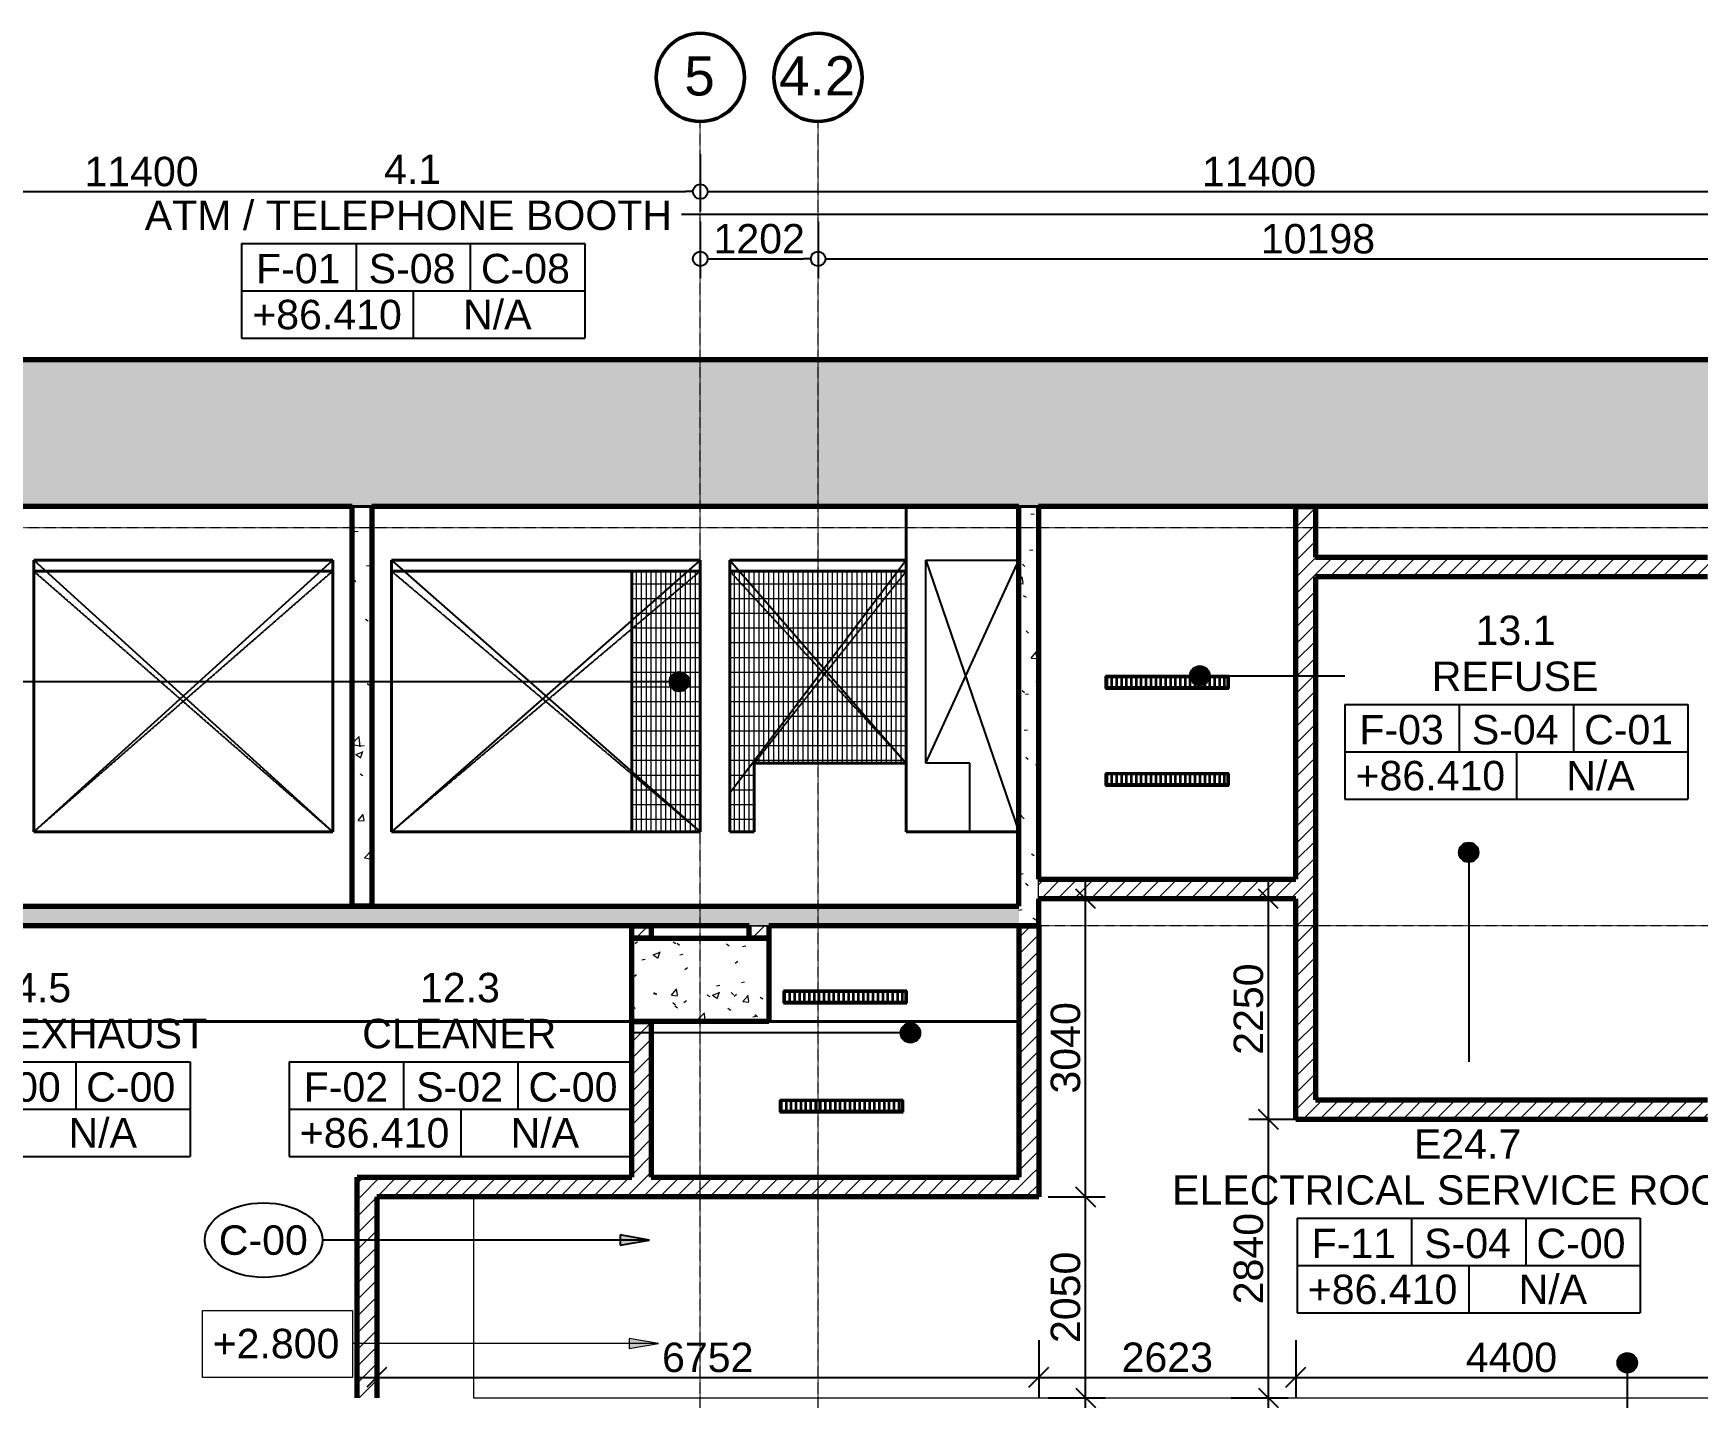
# Model space of a CAD drawing. Header units: millimetres. Extents: x -920222 to -841623, y -18676 to 21298.
# Drawn here: x -876886 to -859907, y 7380 to 21298 of the extents above; entities that cross this region are included whole.
import ezdxf

# ---------------------------------------------------------------- set-up
doc = ezdxf.new("R2010")
doc.units = ezdxf.units.MM
doc.linetypes.add('DPA_Grid _ Level 100', pattern=[10, 5.5, -1.6, 1.3, -1.6])
doc.linetypes.add('DPA_Overhead 100', pattern=[2.75, 1.75, -1])
for name, color, linetype, lineweight in [('_ _ A-DETL-OPENING', 1, 'Continuous', 25), ('A-ANNO-DIMS', 1, 'Continuous', 9), ('A-COLS', 5, 'Continuous', 70), ('A-COLS-E', 1, 'Continuous', 35), ('A-DETL', 1, 'Continuous', 70), ('A-FLOR-E', 2, 'Continuous', 35), ('A-FLOR-OVHD', 2, 'DPA_Overhead 100', 25), ('A-FLOR-PATT', 1, 'Continuous', 35), ('A-ROOM-IDEN', 3, 'Continuous', 25), ('A-ROOM-LINE', 3, 'Continuous', 25), ('A-WALL', 5, 'Continuous', 35), ('A-WALL-PATT', 1, 'Continuous', 35), ('E-LITE-EQPM', 2, 'Continuous', 35), ('G-ANNO-TEXT', 3, 'Continuous', 9), ('S-GRID', 251, 'Continuous', 9), ('S-GRID-IDEN', 3, 'Continuous', 50), ('WALL-E', 2, 'Continuous', 35)]:
    doc.layers.add(name, color=color, linetype=linetype, lineweight=lineweight)
doc.styles.add('Arial', font='arial.ttf', dxfattribs={"height": 400})
doc.styles.add('Arial_2', font='arial.ttf', dxfattribs={"height": 300})
doc.dimstyles.new('DPA-DIM-3_0_C-C', dxfattribs={"dimscale": 304.8, "dimtxt": 306.07782, "dimasz": 0.492126, "dimexe": 0.656168, "dimexo": 0.0625, "dimgap": 0.164042, "dimtad": 1, "dimdec": 0, "dimzin": 0, "dimdsep": 46, "dimtxsty": 'Arial_2', "dimblk1": 'DOTBLANK', "dimblk2": 'DOTBLANK', "dimsah": 1, "dimcen": 0.09, "dimdle": 0.656168, "dimadec": 8, "dimazin": 0, "dimtfac": 1, "dimtdec": 4, "dimtix": 1, "dimtmove": 0, "dimatfit": 3, "dimfxl": 1.312336, "dimfxlon": 1, "dimtvp": 1, "dimtolj": 1, "dimtzin": 0, "dimarcsym": 2})
doc.dimstyles.new('DPA-DIM-3_0_T-T', dxfattribs={"dimscale": 304.8, "dimtxt": 306.07782, "dimasz": 0.656168, "dimexe": 0.656168, "dimexo": 0.0625, "dimgap": 0.164042, "dimtad": 1, "dimdec": 0, "dimzin": 0, "dimdsep": 46, "dimtxsty": 'Arial_2', "dimblk1": 'OBLIQUE', "dimblk2": 'OBLIQUE', "dimsah": 1, "dimcen": 0.09, "dimdle": 0.656168, "dimadec": 8, "dimazin": 0, "dimtfac": 1, "dimtdec": 4, "dimtix": 1, "dimtmove": 0, "dimatfit": 3, "dimfxl": 1.312336, "dimfxlon": 1, "dimtvp": 1, "dimtolj": 1, "dimtzin": 0, "dimarcsym": 2})
pattern_1 = [(50, (0, 0), (728.7365, -63.75582), [76.2, -838.2]), (355, (0, 0), (-140.9716, 764.2276), [60.96, -670.56]), (100.451, (60.7, -5.3), (587.77, 700.46675), [64.76, -712.36]), (46.184, (0, 203.2), (1084.3162, -168.171), [114.3, -1257.3]), (96.636, (90.4, 189.2), (949.6099, 989.7098), [97.14, -1068.54]), (351.184, (0, 203.2), (949.6206, 989.7012), [91.44, -1005.84]), (21, (101.6, 152.4), (606.45787, -409.06057), [76.2, -838.2]), (326, (101.6, 152.4), (247.20834, 736.7529), [60.96, -670.56]), (71.451, (152.14, 118.3), (853.66825, 327.68547), [64.76, -712.36]), (37.5, (0, 0), (12.35469, 338.22012), [33.528, -628.904, 33.528, -647.192, -673.1]), (37.5, (0, 0), (12.35469, 338.22012), [-1343.152, 33.528, -639.572]), (7.5, (0, 0), (267.27887, 400.72213), [33.528, -354.584, 33.528, -613.664, -256.54]), (7.5, (0, 0), (267.27887, 400.72213), [-1035.304, 33.528, -223.012]), (327.5, (-226.57, 0), (542.36333, -22.915345), [33.528, -220.472, 33.528, -758.952, -1051.56]), (327.5, (-226.57, 0), (542.36333, -22.915345), [-1046.48, 33.528, -1018.032]), (317.5, (-328.17, 0), (592.51696, 101.7071), [33.528, -296.672, 33.528, -492.76, -746.76]), (317.5, (-328.17, 0), (592.51696, 101.7071), [-856.488, 33.528, -713.232])]
pattern_2 = [(45, (0, 0), (-84.852814, 84.852814), [])]

# ---------------------------------------------------------------- blocks, each defined once
blk = doc.blocks.new('DPA_AR_LIGHTING_L4 - Standart-18565884-4250-01 ENLARGED CONCOURSE LEVEL - REFLECTED CEILING PLAN - SHEET 1')
at = {"layer": 'E-LITE-EQPM'}
for p, q in [((127, -171), (127, -46)), ((127, -46), (1384, -46)), ((1381, -49), (130, -49)), ((130, -49), (130, -168)), ((130, -168), (130, -49)), ((130, -49), (1381, -49)), ((130, -168), (1381, -168)), ((1381, -168), (130, -168)), ((1374, -56), (137, -56)), ((137, -161), (137, -56)), ((1374, -161), (137, -161)), ((142, -56), (142, -161)), ((192, -56), (192, -161)), ((242, -56), (242, -161)), ((292, -56), (292, -161)), ((342, -56), (342, -161)), ((392, -56), (392, -161)), ((442, -56), (442, -161)), ((492, -56), (492, -161)), ((542, -56), (542, -161)), ((592, -56), (592, -161)), ((642, -56), (642, -161)), ((692, -56), (692, -161)), ((742, -56), (742, -161)), ((792, -56), (792, -161)), ((842, -56), (842, -161)), ((892, -56), (892, -161)), ((942, -56), (942, -161)), ((992, -56), (992, -161)), ((1042, -56), (1374, -56)), ((1042, -56), (1042, -161)), ((1092, -56), (1092, -161)), ((1142, -56), (1142, -161)), ((1192, -56), (1192, -161)), ((1242, -56), (1242, -161)), ((1292, -56), (1292, -161)), ((1342, -56), (1342, -161)), ((1374, -56), (1374, -161)), ((1381, -168), (1381, -49)), ((1381, -49), (1381, -168)), ((1384, -46), (1384, -171)), ((1384, -171), (127, -171))]:
    blk.add_line(p, q, dxfattribs=at)
blk = doc.blocks.new('DPA_AR_LIGHTING_L4 - Standart-18569527-4250-01 ENLARGED CONCOURSE LEVEL - REFLECTED CEILING PLAN - SHEET 1')
at = {"layer": 'E-LITE-EQPM'}
for p, q in [((127, -171), (127, -46)), ((127, -46), (1384, -46)), ((1381, -49), (130, -49)), ((130, -49), (130, -168)), ((130, -168), (130, -49)), ((130, -49), (1381, -49)), ((130, -168), (1381, -168)), ((1381, -168), (130, -168)), ((1374, -56), (137, -56)), ((137, -161), (137, -56)), ((1374, -161), (137, -161)), ((142, -56), (142, -161)), ((192, -56), (192, -161)), ((242, -56), (242, -161)), ((292, -56), (292, -161)), ((342, -56), (342, -161)), ((392, -56), (392, -161)), ((442, -56), (442, -161)), ((492, -56), (492, -161)), ((542, -56), (542, -161)), ((592, -56), (592, -161)), ((642, -56), (642, -161)), ((692, -56), (692, -161)), ((742, -56), (742, -161)), ((792, -56), (792, -161)), ((842, -56), (842, -161)), ((892, -56), (892, -161)), ((942, -56), (942, -161)), ((992, -56), (992, -161)), ((1042, -56), (1374, -56)), ((1042, -56), (1042, -161)), ((1092, -56), (1092, -161)), ((1142, -56), (1142, -161)), ((1192, -56), (1192, -161)), ((1242, -56), (1242, -161)), ((1292, -56), (1292, -161)), ((1342, -56), (1342, -161)), ((1374, -56), (1374, -161)), ((1381, -168), (1381, -49)), ((1381, -49), (1381, -168)), ((1384, -46), (1384, -171)), ((1384, -171), (127, -171))]:
    blk.add_line(p, q, dxfattribs=at)
blk = doc.blocks.new('DPA_Room Tag Box - Standard-4486259-4250-01 ENLARGED CONCOURSE LEVEL - REFLECTED CEILING PLAN - SHEET 1')
at = {"layer": 'A-ROOM-LINE'}
for p, q in [((-17.5, -2.94), (-17.5, -12.6)), ((-17.5, -2.94), (17.5, -2.94)), ((-5.83, -2.94), (-5.83, -7.77)), ((5.83, -2.94), (5.83, -7.77)), ((17.5, -2.94), (17.5, -12.6)), ((-17.5, -7.77), (17.5, -7.77)), ((0, -7.77), (0, -12.6)), ((-17.5, -12.6), (17.5, -12.6))]:
    blk.add_line(p, q, dxfattribs=at)
blk = doc.blocks.new('DPA_TAG Room-Ceiling - STANDARD-8527542-4250-01 ENLARGED CONCOURSE LEVEL - REFLECTED CEILING PLAN - SHEET 1')
at = {"layer": 'A-ROOM-IDEN'}
blk.add_ellipse((0, 0), major_axis=(-6, 0), ratio=0.633333, dxfattribs=at)
blk = doc.blocks.new('Grid - 100 Scale-2291345-4250-01 ENLARGED CONCOURSE LEVEL - REFLECTED CEILING PLAN - SHEET 1')
at = {"layer": 'S-GRID-IDEN'}
blk.add_circle((0, 0), 4.5, dxfattribs=at)
blk = doc.blocks.new('_DotBlank')
at = {"color": 0, "linetype": 'ByBlock', "lineweight": -2}
blk.add_line((-0.5, 0), (-1, 0), dxfattribs=at)
blk.add_circle((0, 0), 0.5, dxfattribs=at)
blk = doc.blocks.new('*D294')
at = {"layer": 'A-ANNO-DIMS', "color": 0, "lineweight": -2, "transparency": 16777216}
for p, q in [((22800, 16485), (22800, 15904)), ((34200, 16485), (34200, 15904)), ((22950, 16104), (34050, 16104))]:
    blk.add_line(p, q, dxfattribs=at)
at = {"layer": 'Defpoints', "color": 0, "transparency": 16777216}
for p in [(22800, 16504), (34200, 16504), (34200, 16104)]:
    blk.add_point(p, dxfattribs=at)
at = {"layer": 'A-ANNO-DIMS', "color": 0, "lineweight": -2, "transparency": 16777216, "xscale": 150, "yscale": 150, "zscale": 150, "rotation": 180}
blk.add_blockref('_DotBlank', (22800, 16104), dxfattribs=at)
at = {"layer": 'A-ANNO-DIMS', "color": 0, "lineweight": -2, "transparency": 16777216, "xscale": 150, "yscale": 150, "zscale": 150}
blk.add_blockref('_DotBlank', (34200, 16104), dxfattribs=at)
at = {"layer": 'A-ANNO-DIMS', "color": 0, "transparency": 16777216, "insert": (28500, 16307), "char_height": 300, "width": 1384.41, "attachment_point": 5, "style": 'Arial_2'}
blk.add_mtext('\\A1;11400', dxfattribs=at)
blk = doc.blocks.new('*D295')
at = {"layer": 'A-ANNO-DIMS', "color": 0, "lineweight": -2, "transparency": 16777216}
for p, q in [((34200, 16485), (34200, 15904)), ((45600, 16485), (45600, 15904)), ((34350, 16104), (45450, 16104))]:
    blk.add_line(p, q, dxfattribs=at)
at = {"layer": 'Defpoints', "color": 0, "transparency": 16777216}
for p in [(34200, 16504), (45600, 16504), (45600, 16104)]:
    blk.add_point(p, dxfattribs=at)
at = {"layer": 'A-ANNO-DIMS', "color": 0, "lineweight": -2, "transparency": 16777216, "xscale": 150, "yscale": 150, "zscale": 150, "rotation": 180}
blk.add_blockref('_DotBlank', (34200, 16104), dxfattribs=at)
at = {"layer": 'A-ANNO-DIMS', "color": 0, "lineweight": -2, "transparency": 16777216, "xscale": 150, "yscale": 150, "zscale": 150}
blk.add_blockref('_DotBlank', (45600, 16104), dxfattribs=at)
at = {"layer": 'A-ANNO-DIMS', "color": 0, "transparency": 16777216, "insert": (39900, 16307), "char_height": 300, "width": 1384.41, "attachment_point": 5, "style": 'Arial_2'}
blk.add_mtext('\\A1;11400', dxfattribs=at)
blk = doc.blocks.new('_Oblique')
at = {"color": 0, "linetype": 'ByBlock', "lineweight": -2}
blk.add_line((-0.5, -0.5), (0.5, 0.5), dxfattribs=at)
blk = doc.blocks.new('*D315')
at = {"layer": 'A-ANNO-DIMS', "color": 0, "lineweight": -2, "transparency": 16777216}
for p, q in [((30900, 4389), (30900, 3808)), ((37652, 4389), (37652, 3808)), ((30700, 4008), (37852, 4008))]:
    blk.add_line(p, q, dxfattribs=at)
at = {"layer": 'Defpoints', "color": 0, "transparency": 16777216}
for p in [(30900, 4408), (37652, 4408), (37652, 4008)]:
    blk.add_point(p, dxfattribs=at)
at = {"layer": 'A-ANNO-DIMS', "color": 0, "lineweight": -2, "transparency": 16777216, "xscale": 200, "yscale": 200, "zscale": 200, "rotation": 180}
blk.add_blockref('_Oblique', (30900, 4008), dxfattribs=at)
at = {"layer": 'A-ANNO-DIMS', "color": 0, "lineweight": -2, "transparency": 16777216, "xscale": 200, "yscale": 200, "zscale": 200}
blk.add_blockref('_Oblique', (37652, 4008), dxfattribs=at)
at = {"layer": 'A-ANNO-DIMS', "color": 0, "transparency": 16777216, "insert": (34276, 4211), "char_height": 300, "width": 1107.53, "attachment_point": 5, "style": 'Arial_2'}
blk.add_mtext('\\A1;6752', dxfattribs=at)
blk = doc.blocks.new('*D316')
at = {"layer": 'A-ANNO-DIMS', "color": 0, "lineweight": -2, "transparency": 16777216}
for p, q in [((37652, 4389), (37652, 3808)), ((40275, 4389), (40275, 3808)), ((37452, 4008), (40475, 4008))]:
    blk.add_line(p, q, dxfattribs=at)
at = {"layer": 'Defpoints', "color": 0, "transparency": 16777216}
for p in [(37652, 4408), (40275, 4408), (40275, 4008)]:
    blk.add_point(p, dxfattribs=at)
at = {"layer": 'A-ANNO-DIMS', "color": 0, "lineweight": -2, "transparency": 16777216, "xscale": 200, "yscale": 200, "zscale": 200, "rotation": 180}
blk.add_blockref('_Oblique', (37652, 4008), dxfattribs=at)
at = {"layer": 'A-ANNO-DIMS', "color": 0, "lineweight": -2, "transparency": 16777216, "xscale": 200, "yscale": 200, "zscale": 200}
blk.add_blockref('_Oblique', (40275, 4008), dxfattribs=at)
at = {"layer": 'A-ANNO-DIMS', "color": 0, "transparency": 16777216, "insert": (38964, 4212), "char_height": 300, "width": 1107.53, "attachment_point": 5, "style": 'Arial_2'}
blk.add_mtext('\\A1;2623', dxfattribs=at)
blk = doc.blocks.new('*D317')
at = {"layer": 'A-ANNO-DIMS', "color": 0, "lineweight": -2, "transparency": 16777216}
for p, q in [((40275, 4389), (40275, 3808)), ((44675, 4389), (44675, 3808)), ((40075, 4008), (44875, 4008))]:
    blk.add_line(p, q, dxfattribs=at)
at = {"layer": 'Defpoints', "color": 0, "transparency": 16777216}
for p in [(40275, 4408), (44675, 4408), (44675, 4008)]:
    blk.add_point(p, dxfattribs=at)
at = {"layer": 'A-ANNO-DIMS', "color": 0, "lineweight": -2, "transparency": 16777216, "xscale": 200, "yscale": 200, "zscale": 200, "rotation": 180}
blk.add_blockref('_Oblique', (40275, 4008), dxfattribs=at)
at = {"layer": 'A-ANNO-DIMS', "color": 0, "lineweight": -2, "transparency": 16777216, "xscale": 200, "yscale": 200, "zscale": 200}
blk.add_blockref('_Oblique', (44675, 4008), dxfattribs=at)
at = {"layer": 'A-ANNO-DIMS', "color": 0, "transparency": 16777216, "insert": (42475, 4211), "char_height": 300, "width": 1107.53, "attachment_point": 5, "style": 'Arial_2'}
blk.add_mtext('\\A1;4400', dxfattribs=at)
blk = doc.blocks.new('*D328')
at = {"layer": 'A-ANNO-DIMS', "color": 0, "lineweight": -2, "transparency": 16777216}
for p, q in [((34200, 15799), (34200, 15218)), ((35402, 15799), (35402, 15218)), ((34350, 15418), (35252, 15418))]:
    blk.add_line(p, q, dxfattribs=at)
at = {"layer": 'Defpoints', "color": 0, "transparency": 16777216}
for p in [(34200, 15818), (35402, 15818), (35402, 15418)]:
    blk.add_point(p, dxfattribs=at)
at = {"layer": 'A-ANNO-DIMS', "color": 0, "lineweight": -2, "transparency": 16777216, "xscale": 150, "yscale": 150, "zscale": 150, "rotation": 180}
blk.add_blockref('_DotBlank', (34200, 15418), dxfattribs=at)
at = {"layer": 'A-ANNO-DIMS', "color": 0, "lineweight": -2, "transparency": 16777216, "xscale": 150, "yscale": 150, "zscale": 150}
blk.add_blockref('_DotBlank', (35402, 15418), dxfattribs=at)
at = {"layer": 'A-ANNO-DIMS', "color": 0, "transparency": 16777216, "insert": (34801, 15621), "char_height": 300, "width": 1107.53, "attachment_point": 5, "style": 'Arial_2'}
blk.add_mtext('\\A1;1202', dxfattribs=at)
blk = doc.blocks.new('*D329')
at = {"layer": 'A-ANNO-DIMS', "color": 0, "lineweight": -2, "transparency": 16777216}
for p, q in [((35402, 15799), (35402, 15218)), ((45600, 15799), (45600, 15218)), ((35552, 15418), (45450, 15418))]:
    blk.add_line(p, q, dxfattribs=at)
at = {"layer": 'Defpoints', "color": 0, "transparency": 16777216}
for p in [(35402, 15818), (45600, 15818), (45600, 15418)]:
    blk.add_point(p, dxfattribs=at)
at = {"layer": 'A-ANNO-DIMS', "color": 0, "lineweight": -2, "transparency": 16777216, "xscale": 150, "yscale": 150, "zscale": 150, "rotation": 180}
blk.add_blockref('_DotBlank', (35402, 15418), dxfattribs=at)
at = {"layer": 'A-ANNO-DIMS', "color": 0, "lineweight": -2, "transparency": 16777216, "xscale": 150, "yscale": 150, "zscale": 150}
blk.add_blockref('_DotBlank', (45600, 15418), dxfattribs=at)
at = {"layer": 'A-ANNO-DIMS', "color": 0, "transparency": 16777216, "insert": (40501, 15621), "char_height": 300, "width": 1384.41, "attachment_point": 5, "style": 'Arial_2'}
blk.add_mtext('\\A1;10198', dxfattribs=at)
blk = doc.blocks.new('*D335')
at = {"layer": 'A-ANNO-DIMS', "color": 0, "lineweight": -2, "transparency": 16777216}
for p, q in [((39996, 3600), (39996, 6840)), ((40377, 6640), (39796, 6640)), ((39615, 3800), (40196, 3800))]:
    blk.add_line(p, q, dxfattribs=at)
at = {"layer": 'Defpoints', "color": 0, "transparency": 16777216}
for p in [(39996, 6640), (40396, 6640), (39596, 3800)]:
    blk.add_point(p, dxfattribs=at)
at = {"layer": 'A-ANNO-DIMS', "color": 0, "lineweight": -2, "transparency": 16777216, "xscale": 200, "yscale": 200, "zscale": 200}
for p, rotation in [((39996, 6640), 90), ((39996, 3800), 270)]:
    blk.add_blockref('_Oblique', p, dxfattribs=dict(at, rotation=rotation))
at = {"layer": 'A-ANNO-DIMS', "color": 0, "transparency": 16777216, "insert": (39793, 5220), "char_height": 300, "width": 1107.53, "attachment_point": 5, "rotation": 90, "style": 'Arial_2'}
blk.add_mtext('\\A1;2840', dxfattribs=at)
blk = doc.blocks.new('*D336')
at = {"layer": 'A-ANNO-DIMS', "color": 0, "lineweight": -2, "transparency": 16777216}
for p, q in [((39996, 6440), (39996, 9090)), ((39615, 8890), (40196, 8890)), ((40377, 6640), (39796, 6640))]:
    blk.add_line(p, q, dxfattribs=at)
at = {"layer": 'Defpoints', "color": 0, "transparency": 16777216}
for p in [(39596, 8890), (39996, 8890), (40396, 6640)]:
    blk.add_point(p, dxfattribs=at)
at = {"layer": 'A-ANNO-DIMS', "color": 0, "lineweight": -2, "transparency": 16777216, "xscale": 200, "yscale": 200, "zscale": 200}
for p, rotation in [((39996, 8890), 90), ((39996, 6640), 270)]:
    blk.add_blockref('_Oblique', p, dxfattribs=dict(at, rotation=rotation))
at = {"layer": 'A-ANNO-DIMS', "color": 0, "transparency": 16777216, "insert": (39793, 7765), "char_height": 300, "width": 1107.53, "attachment_point": 5, "rotation": 90, "style": 'Arial_2'}
blk.add_mtext('\\A1;2250', dxfattribs=at)
blk = doc.blocks.new('*D337')
at = {"layer": 'A-ANNO-DIMS', "color": 0, "lineweight": -2, "transparency": 16777216}
for p, q in [((38130, 3600), (38130, 6050)), ((37749, 5850), (38330, 5850)), ((37749, 3800), (38330, 3800))]:
    blk.add_line(p, q, dxfattribs=at)
at = {"layer": 'Defpoints', "color": 0, "transparency": 16777216}
for p in [(37730, 5850), (38130, 5850), (37730, 3800)]:
    blk.add_point(p, dxfattribs=at)
at = {"layer": 'A-ANNO-DIMS', "color": 0, "lineweight": -2, "transparency": 16777216, "xscale": 200, "yscale": 200, "zscale": 200}
for p, rotation in [((38130, 5850), 90), ((38130, 3800), 270)]:
    blk.add_blockref('_Oblique', p, dxfattribs=dict(at, rotation=rotation))
at = {"layer": 'A-ANNO-DIMS', "color": 0, "transparency": 16777216, "insert": (37927, 4825), "char_height": 300, "width": 1107.53, "attachment_point": 5, "rotation": 90, "style": 'Arial_2'}
blk.add_mtext('\\A1;2050', dxfattribs=at)
blk = doc.blocks.new('*D338')
at = {"layer": 'A-ANNO-DIMS', "color": 0, "lineweight": -2, "transparency": 16777216}
for p, q in [((38130, 5650), (38130, 9090)), ((37749, 8890), (38330, 8890)), ((37749, 5850), (38330, 5850))]:
    blk.add_line(p, q, dxfattribs=at)
at = {"layer": 'Defpoints', "color": 0, "transparency": 16777216}
for p in [(37730, 8890), (38130, 8890), (37730, 5850)]:
    blk.add_point(p, dxfattribs=at)
at = {"layer": 'A-ANNO-DIMS', "color": 0, "lineweight": -2, "transparency": 16777216, "xscale": 200, "yscale": 200, "zscale": 200}
for p, rotation in [((38130, 8890), 90), ((38130, 5850), 270)]:
    blk.add_blockref('_Oblique', p, dxfattribs=dict(at, rotation=rotation))
at = {"layer": 'A-ANNO-DIMS', "color": 0, "transparency": 16777216, "insert": (37927, 7370), "char_height": 300, "width": 1107.53, "attachment_point": 5, "rotation": 90, "style": 'Arial_2'}
blk.add_mtext('\\A1;3040', dxfattribs=at)
blk = doc.blocks.new('*U290')
at = {"layer": '_ _ A-DETL-OPENING'}
for p, q in [((27400, 12343), (27400, 9573)), ((30450, 12343), (27400, 9573)), ((27400, 12343), (30450, 9573)), ((27400, 12343), (30450, 12343)), ((30450, 12343), (30450, 9573)), ((34200, 12343), (31050, 9573)), ((31050, 12343), (34200, 9573)), ((31050, 9573), (31050, 12343)), ((31050, 12343), (34200, 12343)), ((34200, 9573), (34200, 12343)), ((34200, 9573), (34200, 12233)), ((34500, 9968.7), (34500, 12343)), ((34500, 12343), (36300, 12343)), ((36300, 12343), (34500, 9968.7)), ((34500, 12343), (36300, 10273)), ((36300, 12343), (36300, 10273)), ((36500, 10273), (36500, 12343)), ((36500, 12343), (37450, 12343)), ((36500, 10273), (37450, 12343)), ((36500, 12343), (37450, 9573)), ((37450, 12343), (37450, 9573)), ((36950, 10273), (36500, 10273)), ((36950, 9573), (36950, 10273)), ((30450, 9573), (27400, 9573)), ((34200, 9573), (31050, 9573)), ((34750, 9573), (34500, 9573)), ((34750, 9573), (34500, 9573)), ((37450, 9573), (36950, 9573))]:
    blk.add_line(p, q, dxfattribs=at)
at = {"layer": 'A-DETL', "lineweight": 9}
for p, q in [((40275, 8890), (37652, 8890)), ((37652, 8890), (37652, 5850)), ((40275, 6640), (40275, 8890)), ((44675, 6640), (40275, 6640)), ((31885, 5850), (31885, 3801.4)), ((37652, 5850), (31885, 5850)), ((31885, 3801.4), (51075, 3801.4))]:
    blk.add_line(p, q, dxfattribs=at)
at = {"layer": 'S-GRID', "linetype": 'DPA_Grid _ Level 100'}
for p, q in [((34200, -21404), (34200, 16818.7)), ((35401.9, -21404), (35401.9, 16818.7)), ((58127.3, 12673), (-14589.5, 12673)), ((58127.3, 8615), (-14589.5, 8615))]:
    blk.add_line(p, q, dxfattribs=at)
at = {"layer": 'S-GRID-IDEN', "xscale": 99.99999999999993, "yscale": 99.99999999999993, "zscale": 99.99999999999993}
for p in [(34200, 17268.7), (35401.9, 17268.7)]:
    blk.add_blockref('Grid - 100 Scale-2291345-4250-01 ENLARGED CONCOURSE LEVEL - REFLECTED CEILING PLAN - SHEET 1', p, dxfattribs=at)
at = {"layer": 'S-GRID-IDEN', "lineweight": 9, "char_height": 400, "attachment_point": 1, "style": 'Arial'}
for s, insert, width in [('4.2', (35004.1, 17484.6), 945.991), ('5', (34036.7, 17484.6), 376.793)]:
    blk.add_mtext(s, dxfattribs=dict(at, insert=insert, width=width))
at = {"layer": 'A-ANNO-DIMS'}
for base, p1, p2, dimstyle, override, picture, middle in [((34200, 16104.3), (22800, 16504.3), (34200, 16504.3), 'DPA-DIM-3_0_C-C', {"dimpost": '<>', "dimfxl": 11400}, '*D294', (28500, 16307.4)), ((45600, 16104.3), (34200, 16504.3), (45600, 16504.3), 'DPA-DIM-3_0_C-C', {"dimpost": '<>', "dimfxl": 11400}, '*D295', (39900, 16307.4)), ((35401.9, 15417.9), (34200, 15817.9), (35401.9, 15817.9), 'DPA-DIM-3_0_C-C', {"dimpost": '<>', "dimfxl": 1201.861185}, '*D328', (34800.9, 15621)), ((45600, 15417.9), (35401.9, 15817.9), (45600, 15817.9), 'DPA-DIM-3_0_C-C', {"dimpost": '<>', "dimfxl": 10198.138815}, '*D329', (40500.9, 15621)), ((37652, 4008.2), (30900, 4408.2), (37652, 4408.2), 'DPA-DIM-3_0_T-T', {"dimpost": '<>', "dimfxl": 6751.999993}, '*D315', (34276, 4211.4)), ((40275, 4008.2), (37652, 4408.2), (40275, 4408.2), 'DPA-DIM-3_0_T-T', {"dimpost": '<>', "dimfxl": 2623.000007}, '*D316', (38963.5, 4211.5)), ((44675, 4008.2), (40275, 4408.2), (44675, 4408.2), 'DPA-DIM-3_0_T-T', {"dimpost": '<>', "dimfxl": 4400}, '*D317', (42475, 4211.4))]:
    dim = blk.add_linear_dim(base=base, p1=p1, p2=p2, dimstyle=dimstyle, override=override, dxfattribs=at)
    dim.commit()
    dim.dimension.update_dxf_attribs({"geometry": picture, "text_midpoint": middle})
for base, p1, p2, override, picture, middle in [((38130, 8890), (37730, 5850), (37730, 8890), {"dimpost": '<>', "dimfxl": 3040}, '*D338', (37926.8, 7370)), ((39996.4, 8890), (40396.4, 6640), (39596.4, 8890), {"dimpost": '<>', "dimfxl": 2387.990787}, '*D336', (39793.2, 7765)), ((39996.4, 6640), (39596.4, 3800), (40396.4, 6640), {"dimpost": '<>', "dimfxl": 2950.525377}, '*D335', (39793.2, 5220)), ((38130, 5850), (37730, 3800), (37730, 5850), {"dimpost": '<>', "dimfxl": 2050}, '*D337', (37926.9, 4825))]:
    dim = blk.add_linear_dim(base=base, p1=p1, p2=p2, angle=90, dimstyle='DPA-DIM-3_0_T-T', override=override, dxfattribs=at)
    dim.commit()
    dim.dimension.update_dxf_attribs({"geometry": picture, "text_midpoint": middle})

msp = doc.modelspace()

# ---------------------------------------------------------------- hatches: boundary and pattern name
at = {"layer": 'A-COLS-E', "lineweight": 9}
h = msp.add_hatch(dxfattribs=at)
h.set_pattern_fill('FP_1', color=256, style=0, pattern_type=2)
h.set_pattern_definition(pattern_1)
h.paths.add_polyline_path([(-869382, 11219), (-869382, 12069), (-870782, 12069), (-870782, 11219)])
at = {"layer": 'A-FLOR-PATT', "lineweight": 9}
h = msp.add_hatch(dxfattribs=at)
h.set_pattern_fill('FP_13', color=256, style=0, pattern_type=2)
h.set_pattern_definition([(270, (-869382.374, 14482.02), (-50, -3e-15), []), (180, (-869382.37, 14482.02), (2e-14, 150), [])])
h.paths.add_polyline_path([(-869532, 13152), (-869532, 13852), (-867982, 13852), (-867982, 15812), (-869782, 15812), (-869782, 13152)])
h.paths.add_polyline_path([(-870082, 13152), (-870082, 15812), (-870782, 15812), (-870782, 13152), (-870770, 13152)])
at = {"layer": 'A-ROOM-IDEN'}
h = msp.add_hatch(color=256, dxfattribs=at)
edge = h.paths.add_edge_path()
edge.add_arc((-870296, 14684), 100, 0, 360)
h = msp.add_hatch(color=256, dxfattribs=at)
edge = h.paths.add_edge_path()
edge.add_arc((-864986, 14745), 100, 0, 360)
h = msp.add_hatch(color=256, dxfattribs=at)
edge = h.paths.add_edge_path()
edge.add_arc((-862243, 12943), 100, 0, 360)
h = msp.add_hatch(color=256, dxfattribs=at)
edge = h.paths.add_edge_path()
edge.add_arc((-867938, 11101), 100, 0, 360)
msp.add_hatch(color=256, dxfattribs=at).paths.add_polyline_path([(-870599, 8988), (-870899, 9041), (-870899, 8935)])
h = msp.add_hatch(color=256, dxfattribs=at)
edge = h.paths.add_edge_path()
edge.add_arc((-860626, 7736), 100, 0, 360)
at = {"layer": 'A-WALL-PATT', "lineweight": 9}
h = msp.add_hatch(dxfattribs=at)
h.set_pattern_fill('FP_1', color=256, style=0, pattern_type=2)
h.set_pattern_definition(pattern_1)
h.paths.add_polyline_path([(-847407, 16472), (-847407, 17972), (-895025, 17972), (-895025, 16472), (-848317, 16472)])
h = msp.add_hatch(dxfattribs=at)
h.set_pattern_fill('FP_1', color=256, style=0, pattern_type=2)
h.set_pattern_definition(pattern_1)
h.paths.add_polyline_path([(-873632, 12394), (-873432, 12394), (-873432, 16472), (-873632, 16472), (-873632, 14383)])
h = msp.add_hatch(dxfattribs=at)
h.set_pattern_fill('FP_1', color=256, style=0, pattern_type=2)
h.set_pattern_definition(pattern_1)
h.paths.add_polyline_path([(-866632, 12194), (-866632, 16472), (-866832, 16472), (-866832, 12194)])
h = msp.add_hatch(dxfattribs=at)
h.set_pattern_fill('FP_2', color=256, style=0, pattern_type=2)
h.set_pattern_definition(pattern_2)
h.paths.add_polyline_path([(-864007, 10219), (-863807, 10219), (-863807, 16472), (-864007, 16472), (-864007, 11725)])
h = msp.add_hatch(dxfattribs=at)
h.set_pattern_fill('FP_2', color=256, style=0, pattern_type=2)
h.set_pattern_definition(pattern_2)
h.paths.add_polyline_path([(-849427, 15754), (-849427, 15954), (-863807, 15954), (-863807, 15754), (-849627, 15754)])
h = msp.add_hatch(dxfattribs=at)
h.set_pattern_fill('FP_2', color=256, style=0, pattern_type=2)
h.set_pattern_definition(pattern_2)
h.paths.add_polyline_path([(-864007, 12469), (-864007, 12669), (-866632, 12669), (-866632, 12469), (-865881, 12469)])
h = msp.add_hatch(dxfattribs=at)
h.set_pattern_fill('FP_1', color=256, style=0, pattern_type=2)
h.set_pattern_definition(pattern_1)
h.paths.add_polyline_path([(-866832, 12194), (-866832, 12394), (-895025, 12394), (-895025, 12194), (-868076, 12194)])
h = msp.add_hatch(dxfattribs=at)
h.set_pattern_fill('FP_2', color=256, style=0, pattern_type=2)
h.set_pattern_definition(pattern_2)
h.paths.add_polyline_path([(-870582, 12069), (-870582, 12194), (-870782, 12194), (-870782, 12069)])
h = msp.add_hatch(dxfattribs=at)
h.set_pattern_fill('FP_2', color=256, style=0, pattern_type=2)
h.set_pattern_definition(pattern_2)
h.paths.add_polyline_path([(-869382, 12069), (-869382, 12194), (-869582, 12194), (-869582, 12069)])
h = msp.add_hatch(dxfattribs=at)
h.set_pattern_fill('FP_2', color=256, style=0, pattern_type=2)
h.set_pattern_definition(pattern_2)
h.paths.add_polyline_path([(-866630, 9629), (-866630, 12194), (-866830, 12194), (-866830, 9629)])
h = msp.add_hatch(dxfattribs=at)
h.set_pattern_fill('FP_2', color=256, style=0, pattern_type=2)
h.set_pattern_definition(pattern_2)
h.paths.add_polyline_path([(-870582, 9629), (-870582, 11219), (-870782, 11219), (-870782, 9629)])
h = msp.add_hatch(dxfattribs=at)
h.set_pattern_fill('FP_2', color=256, style=0, pattern_type=2)
h.set_pattern_definition(pattern_2)
h.paths.add_polyline_path([(-859807, 10219), (-859807, 10419), (-863807, 10419), (-863807, 10219), (-863685, 10219)])
h = msp.add_hatch(dxfattribs=at)
h.set_pattern_fill('FP_2', color=256, style=0, pattern_type=2)
h.set_pattern_definition(pattern_2)
h.paths.add_polyline_path([(-866630, 9429), (-866630, 9629), (-873582, 9629), (-873582, 9429), (-868076, 9429)])
h = msp.add_hatch(dxfattribs=at)
h.set_pattern_fill('FP_2', color=256, style=0, pattern_type=2)
h.set_pattern_definition(pattern_2)
h.paths.add_polyline_path([(-873382, 7379), (-873382, 9429), (-873582, 9429), (-873582, 7379)])
at = {"layer": 'G-ANNO-TEXT'}
msp.add_hatch(color=7, dxfattribs=at).paths.add_polyline_path([(-870509, 7933), (-870809, 7986), (-870809, 7881)])

# ---------------------------------------------------------------- linework, layer by layer
at = {"layer": 'A-COLS'}
for p, q in [((-870782, 11219), (-870782, 12069)), ((-870782, 12069), (-869382, 12069)), ((-869382, 12069), (-869382, 11219)), ((-869382, 11219), (-870782, 11219))]:
    msp.add_line(p, q, dxfattribs=at)
at = {"layer": 'A-FLOR-E'}
for p, q in [((-895025, 16472), (-866630, 16472)), ((-866630, 16472), (-895025, 16472)), ((-867982, 13152), (-867982, 16472)), ((-867982, 16472), (-866832, 16472)), ((-866832, 16472), (-867982, 16472)), ((-867982, 16472), (-867982, 13152)), ((-866832, 16472), (-866832, 13152)), ((-866832, 13152), (-866832, 16472)), ((-866630, 16472), (-866630, 12669)), ((-866630, 12669), (-866630, 16472)), ((-873832, 15922), (-876882, 15922)), ((-876882, 15922), (-876882, 13152)), ((-876882, 13152), (-876882, 15922)), ((-876882, 15922), (-873832, 15922)), ((-873832, 13152), (-873832, 15922)), ((-873832, 15922), (-873832, 13152)), ((-870082, 15922), (-873232, 15922)), ((-873232, 15922), (-873232, 13152)), ((-873232, 15922), (-870082, 15922)), ((-873232, 13152), (-873232, 15922)), ((-870782, 15812), (-870082, 15812)), ((-870782, 13152), (-870782, 15812)), ((-870782, 15812), (-870782, 13152)), ((-870082, 15812), (-870782, 15812)), ((-870082, 13152), (-870082, 15922)), ((-870082, 15922), (-870082, 13152)), ((-867982, 15922), (-869782, 15922)), ((-869782, 15922), (-869782, 13152)), ((-869782, 13152), (-869782, 15922)), ((-869782, 15922), (-867982, 15922)), ((-869782, 15812), (-867982, 15812)), ((-867982, 15812), (-869782, 15812)), ((-867982, 13852), (-867982, 15922)), ((-867982, 15922), (-867982, 13852)), ((-867982, 15812), (-867982, 13852)), ((-867982, 13852), (-867982, 15812)), ((-866832, 13152), (-866832, 15922)), ((-866832, 15922), (-866832, 13152)), ((-869532, 13152), (-869532, 13852)), ((-869532, 13852), (-867982, 13852)), ((-867982, 13852), (-869532, 13852)), ((-869532, 13852), (-869532, 13152)), ((-867982, 13852), (-869532, 13852)), ((-869532, 13852), (-869532, 13152)), ((-869532, 13152), (-869532, 13852)), ((-869532, 13852), (-867982, 13852)), ((-869532, 13152), (-869532, 13852)), ((-869532, 13852), (-867982, 13852)), ((-867982, 13852), (-869532, 13852)), ((-869532, 13852), (-869532, 13152)), ((-876882, 13152), (-873832, 13152)), ((-873832, 13152), (-876882, 13152)), ((-873232, 13152), (-870082, 13152)), ((-870082, 13152), (-873232, 13152)), ((-870082, 13152), (-870782, 13152)), ((-870782, 13152), (-870082, 13152)), ((-869532, 13152), (-869782, 13152)), ((-869782, 13152), (-869532, 13152)), ((-869782, 13152), (-869532, 13152)), ((-869532, 13152), (-869782, 13152)), ((-866832, 13152), (-867982, 13152)), ((-867982, 13152), (-866832, 13152)), ((-867332, 13152), (-866832, 13152)), ((-866832, 13152), (-867332, 13152)), ((-866630, 12469), (-866630, 11219)), ((-866630, 11219), (-866630, 12469)), ((-866830, 11219), (-895025, 11219)), ((-895025, 11219), (-866830, 11219))]:
    msp.add_line(p, q, dxfattribs=at)
at = {"layer": 'A-FLOR-OVHD', "color": 8}
for p, q in [((-876882, 15812), (-873832, 15812)), ((-876882, 15812), (-876882, 13152)), ((-873832, 15812), (-876882, 13152)), ((-876882, 15812), (-873832, 13152)), ((-873832, 15812), (-873832, 13152)), ((-870082, 15812), (-873232, 13152)), ((-873232, 15812), (-870082, 13152)), ((-873232, 13152), (-873232, 15812)), ((-873232, 15812), (-870082, 15812)), ((-869782, 15812), (-867982, 13852)), ((-869782, 15812), (-867982, 15812)), ((-869782, 13152), (-869782, 15812)), ((-867982, 15812), (-869532, 13852)), ((-867982, 15812), (-867982, 13852)), ((-869532, 13852), (-867982, 13852)), ((-869532, 13152), (-869532, 13852)), ((-873832, 13152), (-876882, 13152)), ((-870082, 13152), (-873232, 13152))]:
    msp.add_line(p, q, dxfattribs=at)
at = {"layer": 'A-ROOM-IDEN'}
for p, q in [((-846968, 19448), (-870272, 19448)), ((-870296, 14684), (-878805, 14684)), ((-864986, 14745), (-863507, 14745)), ((-862243, 12943), (-862243, 10805)), ((-867938, 11101), (-870776, 11101)), ((-870599, 8988), (-870899, 9041)), ((-870899, 9041), (-870899, 8935)), ((-870599, 8988), (-873936, 8988)), ((-870899, 8935), (-870599, 8988)), ((-860626, 7736), (-860626, -11823))]:
    msp.add_line(p, q, dxfattribs=at)
for centre in [(-870296, 14684), (-864986, 14745), (-862243, 12943), (-867938, 11101), (-860626, 7736)]:
    msp.add_circle(centre, 100, dxfattribs=at)
at = {"layer": 'A-WALL', "color": 7, "lineweight": 70}
for p, q in [((-895025, 17972), (-847407, 17972)), ((-873632, 16472), (-895025, 16472)), ((-873632, 12394), (-873632, 16472)), ((-866832, 16472), (-873432, 16472)), ((-873432, 16472), (-873432, 12394)), ((-866832, 12394), (-866832, 16472)), ((-848907, 16472), (-866632, 16472)), ((-866632, 16472), (-866632, 12669)), ((-864007, 12669), (-864007, 16472)), ((-864007, 16472), (-863807, 16472)), ((-863807, 16472), (-863807, 15954)), ((-863807, 15954), (-859807, 15954)), ((-859807, 15754), (-863807, 15754)), ((-863807, 15754), (-863807, 10419)), ((-866632, 12669), (-864007, 12669)), ((-866632, 12469), (-866632, 12194)), ((-864007, 12469), (-866632, 12469)), ((-864007, 10219), (-864007, 12469)), ((-886482, 12394), (-866832, 12394)), ((-873432, 12394), (-873632, 12394)), ((-869582, 12194), (-895025, 12194)), ((-870782, 12069), (-870782, 12194)), ((-870782, 12194), (-870582, 12194)), ((-870582, 12069), (-870782, 12069)), ((-870582, 12194), (-870582, 12069)), ((-869582, 12069), (-869582, 12194)), ((-869382, 12069), (-869582, 12069)), ((-866832, 12194), (-869382, 12194)), ((-869382, 12194), (-869382, 12069)), ((-866632, 12194), (-866832, 12194)), ((-866830, 9629), (-866830, 12194)), ((-866830, 12194), (-866630, 12194)), ((-866630, 12194), (-866630, 9629)), ((-870782, 9629), (-870782, 11219)), ((-870782, 11219), (-870582, 11219)), ((-870582, 11219), (-870582, 9629)), ((-863807, 10419), (-859807, 10419)), ((-863807, 10219), (-864007, 10219)), ((-859807, 10219), (-863807, 10219)), ((-873582, 9429), (-873582, 9629)), ((-873582, 9629), (-870782, 9629)), ((-870582, 9629), (-866830, 9629)), ((-866630, 9629), (-866630, 9429)), ((-873582, 7379), (-873582, 9429)), ((-866630, 9429), (-873382, 9429)), ((-873382, 9429), (-873382, 7379))]:
    msp.add_line(p, q, dxfattribs=at)
at = {"layer": 'A-WALL', "lineweight": 9}
for p, q in [((-866632, 12469), (-866632, 12669)), ((-869582, 12194), (-869382, 12194))]:
    msp.add_line(p, q, dxfattribs=at)
at = {"layer": 'G-ANNO-TEXT', "color": 10}
for p, q in [((-870509, 7933), (-870809, 7986)), ((-870809, 7986), (-870809, 7881)), ((-870509, 7933), (-873631, 7933)), ((-870809, 7881), (-870509, 7933))]:
    msp.add_line(p, q, dxfattribs=at)
at = {"layer": 'G-ANNO-TEXT', "color": 10, "flags": 128}
msp.add_lwpolyline([(-875160, 8270), (-873631, 8270), (-873631, 7588), (-875160, 7588)], close=True, dxfattribs=at)
at = {"layer": 'WALL-E'}
for p, q in [((-873632, 16472), (-873432, 16472)), ((-873432, 16472), (-873632, 16472)), ((-867982, 16472), (-867982, 13852)), ((-867982, 16472), (-867782, 16472)), ((-867982, 16472), (-867782, 16472)), ((-866832, 16472), (-866632, 16472)), ((-866832, 16472), (-866632, 16472)), ((-873832, 15812), (-876882, 15812)), ((-876882, 15812), (-873832, 15812)), ((-870082, 15812), (-873232, 15812)), ((-873232, 15812), (-870082, 15812)), ((-867982, 15812), (-869782, 15812)), ((-869782, 15812), (-867982, 15812)), ((-867982, 15922), (-867982, 15812)), ((-867982, 15812), (-867982, 15922)), ((-867982, 13852), (-867982, 15922)), ((-866832, 13152), (-866832, 15922)), ((-866832, 15922), (-866832, 13152)), ((-867982, 15752), (-867982, 13952)), ((-867982, 13952), (-867982, 15752)), ((-866832, 13852), (-866832, 15652)), ((-866832, 15652), (-866832, 13852)), ((-867982, 13852), (-869532, 13852)), ((-869532, 13852), (-867982, 13852)), ((-869532, 13852), (-869532, 13652)), ((-869532, 13652), (-869532, 13852)), ((-867982, 13652), (-867982, 13852)), ((-876882, 13152), (-873832, 13152)), ((-873832, 13152), (-876882, 13152)), ((-873232, 13152), (-870082, 13152)), ((-870770, 13152), (-873232, 13152)), ((-870082, 13152), (-870770, 13152)), ((-870082, 13152), (-870507, 13152)), ((-870507, 13152), (-870082, 13152)), ((-869607, 13152), (-869782, 13152)), ((-869782, 13152), (-869607, 13152)), ((-869782, 13152), (-869532, 13152)), ((-869532, 13152), (-869782, 13152)), ((-867332, 13152), (-867532, 13152)), ((-867332, 13152), (-866832, 13152)), ((-866832, 13152), (-867332, 13152))]:
    msp.add_line(p, q, dxfattribs=at)

# ---------------------------------------------------------------- block references
msp.add_blockref('*U290', (-904282, 3579))
at = {"layer": 'A-ROOM-IDEN', "xscale": 99.99999999999993, "yscale": 99.99999999999993, "zscale": 99.99999999999993}
for name, p in [('DPA_Room Tag Box - Standard-4486259-4250-01 ENLARGED CONCOURSE LEVEL - REFLECTED CEILING PLAN - SHEET 1', (-873011, 19448)), ('DPA_Room Tag Box - Standard-4486259-4250-01 ENLARGED CONCOURSE LEVEL - REFLECTED CEILING PLAN - SHEET 1', (-861757, 14745)), ('DPA_Room Tag Box - Standard-4486259-4250-01 ENLARGED CONCOURSE LEVEL - REFLECTED CEILING PLAN - SHEET 1', (-877036, 11101)), ('DPA_Room Tag Box - Standard-4486259-4250-01 ENLARGED CONCOURSE LEVEL - REFLECTED CEILING PLAN - SHEET 1', (-872526, 11101)), ('DPA_TAG Room-Ceiling - STANDARD-8527542-4250-01 ENLARGED CONCOURSE LEVEL - REFLECTED CEILING PLAN - SHEET 1', (-874537, 8988)), ('DPA_Room Tag Box - Standard-4486259-4250-01 ENLARGED CONCOURSE LEVEL - REFLECTED CEILING PLAN - SHEET 1', (-862243, 9505))]:
    msp.add_blockref(name, p, dxfattribs=at)
at = {"layer": 'E-LITE-EQPM', "extrusion": (0, 0, -1), "rotation": 180}
for name, p in [('DPA_AR_LIGHTING_L4 - Standart-18565884-4250-01 ENLARGED CONCOURSE LEVEL - REFLECTED CEILING PLAN - SHEET 1', (866075, 14570)), ('DPA_AR_LIGHTING_L4 - Standart-18565884-4250-01 ENLARGED CONCOURSE LEVEL - REFLECTED CEILING PLAN - SHEET 1', (866075, 13578)), ('DPA_AR_LIGHTING_L4 - Standart-18569527-4250-01 ENLARGED CONCOURSE LEVEL - REFLECTED CEILING PLAN - SHEET 1', (869360, 11360)), ('DPA_AR_LIGHTING_L4 - Standart-18565884-4250-01 ENLARGED CONCOURSE LEVEL - REFLECTED CEILING PLAN - SHEET 1', (869396, 10246))]:
    msp.add_blockref(name, p, dxfattribs=at)

# ---------------------------------------------------------------- texts
at = {"layer": 'A-ROOM-IDEN', "lineweight": 9, "char_height": 300, "attachment_point": 1, "style": 'Arial_2'}
for s, insert, width in [('4.1', (-873308, 20061), 721.52), ('ATM / TELEPHONE BOOTH', (-875749, 19592), 6629.96), ('F-01', (-874614, 19048), 1058.23), ('S-08', (-873465, 19048), 1090.29), ('C-08', (-872320, 19048), 1114.35), ('+86.410', (-874653, 18579), 1883.97), ('N/A', (-872502, 18579), 857.81), ('13.1', (-862173, 15358), 1010.13), ('REFUSE', (-862620, 14889), 2084.39), ('F-03', (-863359, 14345), 1058.23), ('S-04', (-862211, 14345), 1090.29), ('C-01', (-861066, 14345), 1114.35), ('+86.410', (-863398, 13876), 1883.97), ('N/A', (-861248, 13876), 857.81), ('E34.5', (-877595, 11714), 1354.85), ('12.3', (-872942, 11714), 1010.13), ('STATION EXHAUST', (-879024, 11245), 4810.12), ('CLEANER', (-873531, 11245), 2429.11), ('S-00', (-877491, 10700), 1090.29), ('C-00', (-876346, 10700), 1114.35), ('F-02', (-874128, 10700), 1058.23), ('S-02', (-872980, 10700), 1090.29), ('C-00', (-871835, 10700), 1114.35), ('N/A', (-876527, 10232), 857.81), ('+86.410', (-874168, 10232), 1883.97), ('N/A', (-872017, 10232), 857.81), ('E24.7', (-862802, 10118), 1354.85), ('ELECTRICAL SERVICE ROOM', (-865269, 9649), 7327.42), ('C-00', (-874994, 9138), 1114.35), ('F-11', (-863846, 9104), 1058.23), ('S-04', (-862697, 9104), 1090.29), ('C-00', (-861552, 9104), 1114.35), ('+86.410', (-863885, 8636), 1883.97), ('N/A', (-861734, 8636), 857.81)]:
    msp.add_mtext(s, dxfattribs=dict(at, insert=insert, width=width))
at = {"layer": 'G-ANNO-TEXT', "color": 7, "insert": (-875057, 8083), "char_height": 300, "width": 1595.36, "attachment_point": 1, "style": 'Arial_2'}
msp.add_mtext('+2.800', dxfattribs=at)

doc.saveas('drawing.dxf')
